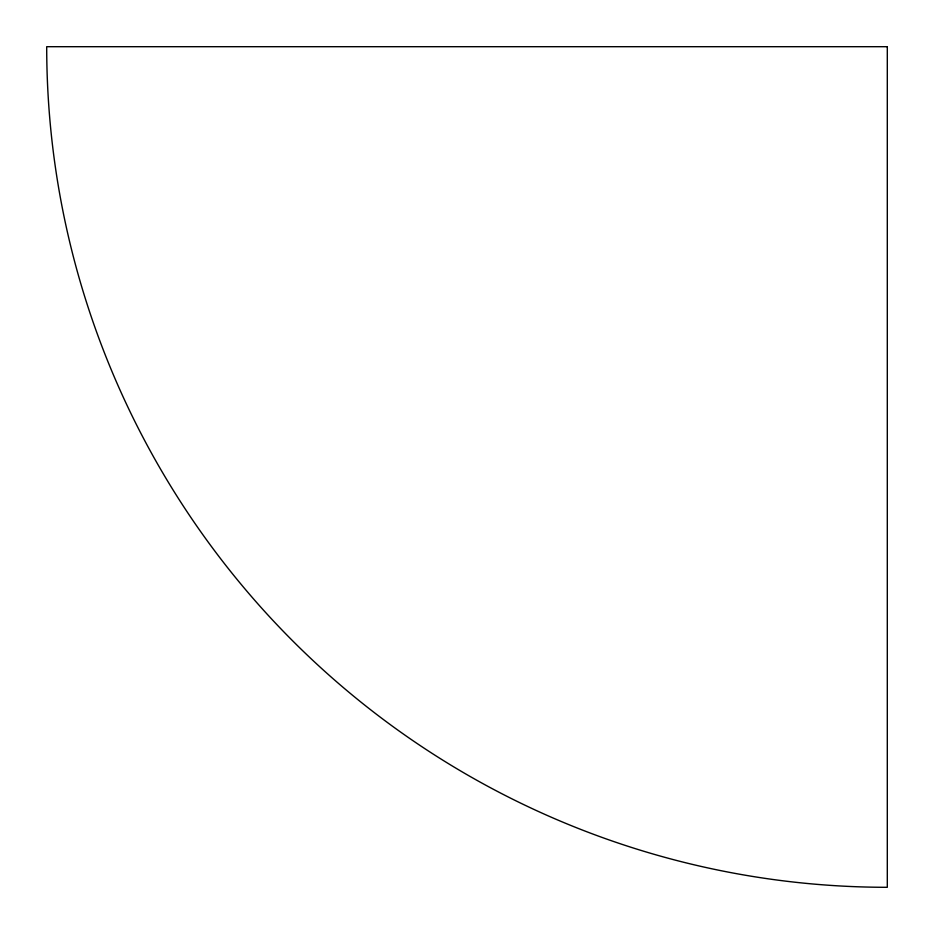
<?xml version="1.0" encoding="UTF-8"?>
<svg xmlns="http://www.w3.org/2000/svg" width="934" height="934" viewBox="0 0 934 934"><rect width="100%" height="100%" fill="white"/><g stroke="black" fill="none" stroke-linecap="round" stroke-linejoin="round"><path stroke-width="1.4" d="M887.3 46.7L46.7 46.7A840.6 840.6 0 0 0 887.3 887.3L887.3 46.7"/></g></svg>
